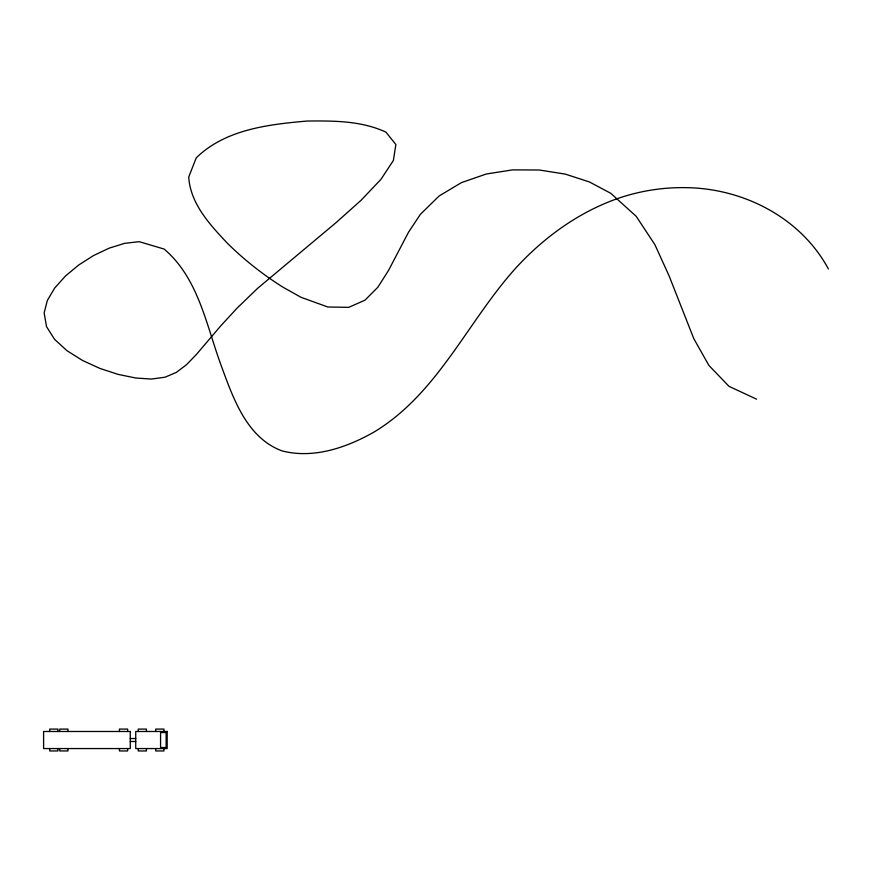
<?xml version="1.0" encoding="UTF-8"?>
<svg xmlns="http://www.w3.org/2000/svg" width="872" height="872" viewBox="0 0 872 872"><rect width="100%" height="100%" fill="white"/><g stroke="black" fill="none" stroke-linecap="round" stroke-linejoin="round"><path stroke-width="1.31" d="M130.266 738.529L135.738 738.529M130.266 741.505L135.738 741.505M756.591 399.169L729.036 386.361L708.882 365.412L693.752 338.532L669.118 275.923L654.883 244.64L636.211 216.343L610.727 193.268L589.45 181.965L565.296 174.117L539.343 170.007L512.682 169.876L486.369 173.986L461.484 182.597L439.128 195.971L420.358 214.37L408.532 232.203L388.52 270.451L377.816 287.28L364.976 300.175L348.745 307.347L327.872 307.009L301.091 297.341L283.28 287.368A325.354 325.354 0 0 1 227.429 243.31C209.956 224.693 190.434 203.885 188.712 177.06L196.265 157.821C225.434 129.372 268.325 124.456 307.075 121.044C333.671 120.772 361.324 120.685 385.936 132.152L395.877 144.501L393.381 160.481L380.966 179.327L361.128 200.222L336.363 222.371L257.513 288.414L236.933 308.296L220.638 325.997L196.516 354.337L186.499 364.714L176.373 372.377L165.048 377.205L151.423 379.058L135.694 378.001L118.145 374.382L100.008 368.464L82.535 360.474L66.97 350.686L54.555 339.328L46.532 326.673L44.156 312.95L47.295 300.546L54.663 288.076L65.4 276.075L78.622 265.066L93.478 255.594L109.098 248.182L124.62 243.353L139.16 241.664L164.121 249.065C198.598 278.321 206.359 325.496 221.303 365.913C233.238 398.275 246.678 437.679 281.885 450.846C313.528 459.108 346.5 447.641 373.99 432.076C438.191 393.414 467.654 321.038 516.475 267.323C543.539 237.947 576.686 213.705 614.291 199.743A198.151 198.151 0 0 1 686.885 187.665C743.86 188.614 800.91 217.891 828.4 268.968M163.958 731.488L163.958 729.09L155.739 729.09L155.739 731.488M163.958 748.558L163.958 750.956L155.739 750.956L155.739 748.558M146.452 731.488L146.452 729.09L138.234 729.09L138.234 731.488M146.452 748.558L146.452 750.956L138.234 750.956L138.234 748.558M127.661 731.488L127.661 729.09L119.442 729.09L119.442 731.488M127.661 748.558L127.661 750.956L119.442 750.956L119.442 748.558M67.962 731.488L67.962 729.09L59.743 729.09L59.743 731.488M67.962 748.558L67.962 750.956L59.743 750.956L59.743 748.558M57.944 731.488L57.944 729.09L49.726 729.09L49.726 731.488M57.944 748.558L57.944 750.956L49.726 750.956L49.726 748.558M130.266 731.488L43.6 731.488L43.6 748.558L130.266 748.558L130.266 731.488M167.173 731.488L135.738 731.488L135.738 748.558L167.173 748.558L167.173 731.488M166.138 732.524L160.568 732.524L160.568 747.522L166.138 747.522L166.138 732.524"/></g></svg>
